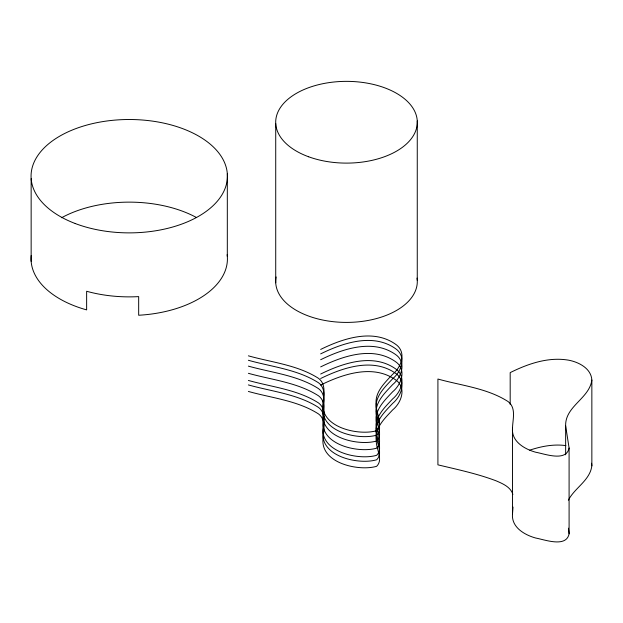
<?xml version="1.0" encoding="UTF-8"?>
<svg xmlns="http://www.w3.org/2000/svg" width="623" height="623" viewBox="0 0 623 623"><rect width="100%" height="100%" fill="white"/><g stroke="black" fill="none" stroke-linecap="round" stroke-linejoin="round"><path stroke-width="0.93" d="M565.645 454.813L565.645 425.891C564.983 406.188 589.459 398.51 591.85 380.046C591.18 368.395 578.751 362.095 568.589 360.172C548.372 356.706 528.078 363.739 510.182 372.624L510.182 404.444M565.645 425.891L569.095 448.023L569.095 533.825C566.291 547.913 544.876 539.697 535.702 538.031C524.566 534.931 511.195 527.26 512.511 513.858L512.511 428.056C512.698 419.224 516.444 408.042 508.142 401.601C487.248 388.16 461.409 385.637 437.914 379.025L437.914 464.836C457.469 469.524 477.273 473.69 496.118 480.831C502.675 483.65 510.642 486.96 512.9 494.428M512.511 513.858L513.017 507.067M569.095 448.023C566.291 462.11 544.876 453.894 535.702 452.228C524.566 449.121 511.195 441.458 512.511 428.056M591.85 380.046L591.85 465.848C589.989 480.481 574.686 487.793 568.355 500.207M320.658 349.433C342.884 338.499 372.671 328.438 395.177 343.958C406.951 351.652 401.679 366.877 392.661 374.298C384.671 382.872 374.205 392.482 376.284 405.448C376.058 413.594 383.55 423.92 376.658 430.695C358.832 435.968 319.833 427.573 323.08 402.598C323.75 394.468 326.218 384.204 318.618 378.41C297.724 364.969 271.885 362.446 248.39 355.834M320.658 353.88C342.884 342.946 372.671 332.884 395.177 348.405C406.951 356.099 401.679 371.324 392.661 378.745C384.671 387.319 374.205 396.929 376.284 409.895C376.058 418.041 383.55 428.367 376.658 435.142C358.832 440.422 319.833 432.019 323.08 407.045C323.75 398.915 326.218 388.651 318.618 382.857C297.724 369.416 271.885 366.892 248.39 360.281M320.658 359.72C342.884 348.787 372.671 338.733 395.177 354.246C406.951 361.94 401.679 377.164 392.661 384.586C384.671 393.16 374.205 402.77 376.284 415.736C376.058 423.881 383.55 434.208 376.658 440.983C358.832 446.263 319.833 437.86 323.08 412.885C323.75 404.755 326.218 394.491 318.618 388.697C297.724 375.256 271.885 372.733 248.39 366.122M320.658 366.9C342.884 355.959 372.671 345.905 395.177 361.418C406.951 369.112 401.679 384.336 392.661 391.758C384.671 400.332 374.205 409.942 376.284 422.908C376.058 431.054 383.55 441.388 376.658 448.155C358.832 453.435 319.833 445.04 323.08 420.058C323.75 411.935 326.218 401.664 318.618 395.878C297.724 382.429 271.885 379.905 248.39 373.302M320.658 374.034C342.884 363.092 372.671 353.039 395.177 368.559C406.951 376.253 401.679 391.47 392.661 398.899C384.671 407.465 374.205 417.083 376.284 430.049C376.058 438.195 383.55 448.521 376.658 455.296C358.832 460.568 319.833 452.173 323.08 427.191C323.75 419.069 326.218 408.805 318.618 403.011C297.724 389.562 271.885 387.047 248.39 380.435M320.658 378.519C342.884 367.578 372.671 357.524 395.177 373.037C406.951 380.731 401.679 395.955 392.661 403.377C384.671 411.951 374.205 421.561 376.284 434.527C376.058 442.673 383.55 453.007 376.658 459.774C358.832 465.054 319.833 456.659 323.08 431.677C323.75 423.554 326.218 413.283 318.618 407.497C297.724 394.048 271.885 391.532 248.39 384.921M320.658 385.045C342.884 374.104 372.671 364.05 395.177 379.563C406.951 387.257 401.679 402.481 392.661 409.903C384.671 418.477 374.205 428.087 376.284 441.053C376.058 449.199 383.55 459.533 376.658 466.3C358.832 471.58 319.833 463.185 323.08 438.203C323.75 430.08 326.218 419.809 318.618 414.015C297.724 400.573 271.885 398.05 248.39 391.446M529.745 450.164C541.301 446.309 553.691 443.919 565.879 445.609M568.441 528.164L569.095 533.825M591.593 463.232L591.85 465.848M417.262 120.971L417.262 280.272M275.724 123.502L275.724 282.795M227.317 173.685L227.317 256.326M31.15 178.684L31.15 261.317M227.154 254.659A98.177 56.685 0 0 1 138.672 315.246L138.672 296.61A98.177 56.685 0 0 1 86.636 291.26L86.636 309.888A98.177 56.685 0 0 1 31.228 255.453M61.615 217.723A98.177 56.685 0 0 1 196.502 217.536M417.044 278.084A70.804 40.877 0 0 1 345.524 322.403A70.804 40.877 0 0 1 276.137 276.97M75.181 223.509A98.177 56.685 0 0 0 227.239 179.549A98.177 56.685 0 0 0 85.281 125.503A98.177 56.685 0 0 0 75.181 223.509M308.642 156.778A70.804 40.877 0 0 0 417.239 123.891A70.804 40.877 0 0 0 313.603 86.036A70.804 40.877 0 0 0 308.642 156.778"/></g></svg>
